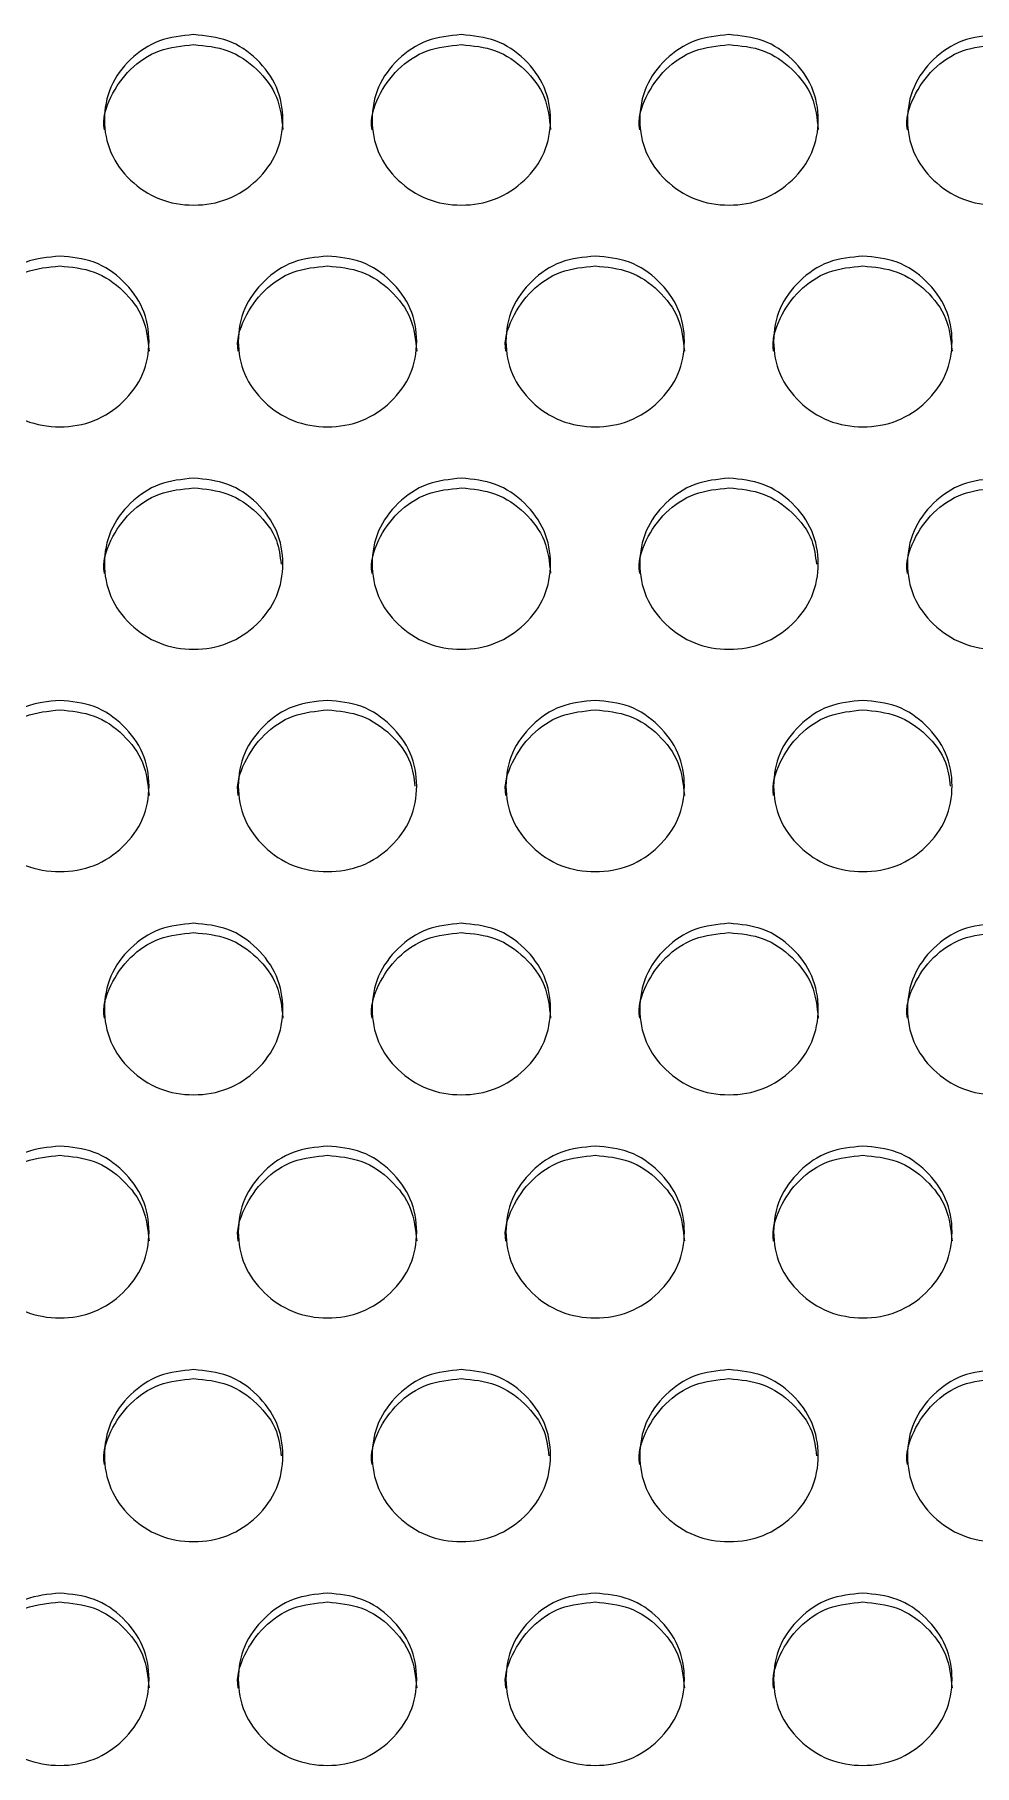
# Model space of a CAD drawing. Header units: millimetres. Extents: x 0.6 to 29.2, y 0.5 to 20.5.
# Drawn here: x 12.807 to 13.088, y 11.007 to 11.524 of the extents above; entities that cross this region are included whole.
import ezdxf

# ---------------------------------------------------------------- set-up
doc = ezdxf.new("R2010")
doc.units = ezdxf.units.MM

msp = doc.modelspace()

# ---------------------------------------------------------------- linework, layer by layer
for points, knots in [([(12.85468, 11.52441), (12.85819, 11.52407), (12.86521, 11.52339), (12.87397, 11.51733), (12.88011, 11.50901), (12.88197, 11.49894), (12.88011, 11.48888), (12.87398, 11.4805), (12.86522, 11.47464), (12.85468, 11.47286), (12.84415, 11.47464), (12.83538, 11.48051), (12.82926, 11.48888), (12.8274, 11.49894), (12.82926, 11.50901), (12.83538, 11.51733), (12.84415, 11.52337), (12.85117, 11.52406), (12.85468, 11.52441)], [0, 0, 0, 0, 0.062436, 0.1249727, 0.1875308, 0.2499803, 0.3125396, 0.3749851, 0.4375489, 0.4999908, 0.5625441, 0.6249973, 0.6875515, 0.7500033, 0.8125619, 0.8750096, 0.9374706, 1, 1, 1, 1]), ([(12.93468, 11.52441), (12.93819, 11.52407), (12.94521, 11.52339), (12.95397, 11.51733), (12.96011, 11.50901), (12.96197, 11.49894), (12.96011, 11.48888), (12.95398, 11.4805), (12.94522, 11.47464), (12.93468, 11.47286), (12.92415, 11.47464), (12.91538, 11.48051), (12.90926, 11.48888), (12.9074, 11.49894), (12.90926, 11.50901), (12.91539, 11.51733), (12.92415, 11.52337), (12.93117, 11.52406), (12.93468, 11.52441)], [0, 0, 0, 0, 0.062438, 0.124973, 0.187531, 0.249981, 0.312541, 0.374986, 0.43755, 0.499994, 0.562545, 0.624998, 0.687554, 0.750005, 0.812564, 0.875012, 0.937473, 1, 1, 1, 1]), ([(13.01468, 11.52441), (13.01819, 11.52407), (13.02521, 11.52339), (13.03397, 11.51733), (13.04011, 11.50901), (13.04197, 11.49894), (13.04011, 11.48888), (13.03398, 11.4805), (13.02522, 11.47464), (13.01468, 11.47286), (13.00415, 11.47464), (12.99538, 11.48051), (12.98926, 11.48888), (12.9874, 11.49894), (12.98926, 11.50901), (12.99538, 11.51733), (13.00415, 11.52337), (13.01117, 11.52406), (13.01468, 11.52441)], [0, 0, 0, 0, 0.062436, 0.124973, 0.187531, 0.249981, 0.312541, 0.374986, 0.437548, 0.499992, 0.562546, 0.624997, 0.687553, 0.750004, 0.812564, 0.87501, 0.937473, 1, 1, 1, 1]), ([(13.09468, 11.52441), (13.09819, 11.52407), (13.10521, 11.52339), (13.11397, 11.51733), (13.12011, 11.50901), (13.12197, 11.49894), (13.12011, 11.48888), (13.11398, 11.4805), (13.10522, 11.47464), (13.09468, 11.47286), (13.08415, 11.47464), (13.07538, 11.48051), (13.06926, 11.48888), (13.0674, 11.49894), (13.06926, 11.50901), (13.07538, 11.51733), (13.08415, 11.52337), (13.09117, 11.52406), (13.09468, 11.52441)], [0, 0, 0, 0, 0.062436, 0.124971, 0.187529, 0.249979, 0.312539, 0.374983, 0.437547, 0.499992, 0.562543, 0.624996, 0.687552, 0.750003, 0.812562, 0.875009, 0.937471, 1, 1, 1, 1]), ([(12.82802, 11.49595), (12.82802, 11.49596), (12.82735, 11.49922), (12.82957, 11.50608), (12.8353, 11.51434), (12.84417, 11.52039), (12.85118, 11.52108), (12.85468, 11.52142)], [0, 0, 0, 0, 0.000448, 0.250486, 0.500131, 0.749904, 1, 1, 1, 1]), ([(12.85468, 11.52142), (12.85819, 11.52109), (12.86522, 11.52041), (12.87393, 11.51435), (12.88027, 11.50605), (12.88099, 11.49934), (12.88135, 11.496)], [0, 0, 0, 0, 0.249956, 0.500263, 0.750582, 1, 1, 1, 1]), ([(12.90802, 11.49595), (12.90802, 11.49596), (12.90742, 11.49923), (12.90953, 11.50608), (12.91531, 11.51434), (12.92417, 11.52039), (12.93118, 11.52108), (12.93468, 11.52142)], [0, 0, 0, 0, 0.0004459, 0.2504874, 0.5001343, 0.7499108, 1, 1, 1, 1]), ([(12.93468, 11.52142), (12.93819, 11.52109), (12.94522, 11.52041), (12.95393, 11.51435), (12.96027, 11.50605), (12.96099, 11.49934), (12.96135, 11.496)], [0, 0, 0, 0, 0.249964, 0.500262, 0.750581, 1, 1, 1, 1]), ([(12.98802, 11.49595), (12.98802, 11.49596), (12.98735, 11.49922), (12.98957, 11.50608), (12.9953, 11.51434), (13.00417, 11.52039), (13.01118, 11.52108), (13.01468, 11.52142)], [0, 0, 0, 0, 0.000448, 0.250489, 0.500129, 0.749912, 1, 1, 1, 1]), ([(13.01468, 11.52142), (13.01819, 11.52109), (13.02522, 11.52041), (13.03393, 11.51435), (13.04027, 11.50605), (13.04099, 11.49934), (13.04135, 11.496)], [0, 0, 0, 0, 0.249956, 0.500263, 0.750582, 1, 1, 1, 1]), ([(13.06802, 11.49595), (13.06802, 11.49596), (13.06735, 11.49922), (13.06957, 11.50608), (13.0753, 11.51434), (13.08417, 11.52039), (13.09118, 11.52108), (13.09468, 11.52142)], [0, 0, 0, 0, 0.000448, 0.250486, 0.500131, 0.749904, 1, 1, 1, 1]), ([(12.78802, 11.42976), (12.78802, 11.42976), (12.78742, 11.43305), (12.78953, 11.4399), (12.79531, 11.44817), (12.80417, 11.45423), (12.81118, 11.45492), (12.81468, 11.45527)], [0, 0, 0, 0, 0.0004445, 0.2504843, 0.5001293, 0.749903, 1, 1, 1, 1]), ([(12.81468, 11.4582), (12.81819, 11.45787), (12.82521, 11.45719), (12.83397, 11.45111), (12.84011, 11.44278), (12.84197, 11.43269), (12.84011, 11.42262), (12.83398, 11.41423), (12.82522, 11.40836), (12.81468, 11.40657), (12.80415, 11.40836), (12.79538, 11.41423), (12.78926, 11.42262), (12.7874, 11.4327), (12.78926, 11.44278), (12.79539, 11.45111), (12.80415, 11.45717), (12.81117, 11.45786), (12.81468, 11.4582)], [0, 0, 0, 0, 0.062436, 0.124971, 0.187529, 0.249979, 0.312539, 0.374983, 0.437547, 0.499991, 0.562542, 0.624996, 0.687551, 0.750003, 0.812562, 0.875009, 0.937471, 1, 1, 1, 1]), ([(12.81468, 11.45527), (12.81819, 11.45493), (12.82522, 11.45425), (12.83393, 11.44818), (12.84027, 11.43987), (12.84099, 11.43315), (12.84135, 11.4298)], [0, 0, 0, 0, 0.249957, 0.500258, 0.750578, 1, 1, 1, 1]), ([(12.86802, 11.42976), (12.86802, 11.42976), (12.86735, 11.43304), (12.86957, 11.4399), (12.8753, 11.44817), (12.88417, 11.45423), (12.89118, 11.45492), (12.89468, 11.45527)], [0, 0, 0, 0, 0.000446, 0.250489, 0.500129, 0.749912, 1, 1, 1, 1]), ([(12.89468, 11.4582), (12.89819, 11.45787), (12.90521, 11.45719), (12.91397, 11.45111), (12.92011, 11.44278), (12.92197, 11.43269), (12.92011, 11.42262), (12.91398, 11.41423), (12.90522, 11.40836), (12.89468, 11.40657), (12.88415, 11.40836), (12.87538, 11.41423), (12.86926, 11.42262), (12.8674, 11.4327), (12.86926, 11.44278), (12.87538, 11.45111), (12.88415, 11.45717), (12.89117, 11.45786), (12.89468, 11.4582)], [0, 0, 0, 0, 0.062438, 0.124973, 0.187531, 0.249981, 0.312541, 0.374985, 0.437549, 0.499993, 0.562546, 0.624997, 0.687553, 0.750005, 0.812564, 0.87501, 0.937473, 1, 1, 1, 1]), ([(12.89468, 11.45527), (12.89819, 11.45493), (12.90522, 11.45425), (12.91393, 11.44818), (12.92027, 11.43987), (12.92099, 11.43315), (12.92135, 11.4298)], [0, 0, 0, 0, 0.249964, 0.500264, 0.750582, 1, 1, 1, 1]), ([(12.94802, 11.42976), (12.94802, 11.42976), (12.94735, 11.43304), (12.94957, 11.4399), (12.9553, 11.44817), (12.96417, 11.45423), (12.97118, 11.45492), (12.97468, 11.45527)], [0, 0, 0, 0, 0.000446, 0.250486, 0.50013, 0.749903, 1, 1, 1, 1]), ([(12.97468, 11.4582), (12.97819, 11.45787), (12.98521, 11.45719), (12.99397, 11.45111), (13.00011, 11.44278), (13.00197, 11.43269), (13.00011, 11.42262), (12.99398, 11.41423), (12.98522, 11.40836), (12.97468, 11.40657), (12.96415, 11.40836), (12.95538, 11.41423), (12.94926, 11.42262), (12.9474, 11.4327), (12.94926, 11.44278), (12.95538, 11.45111), (12.96415, 11.45717), (12.97117, 11.45786), (12.97468, 11.4582)], [0, 0, 0, 0, 0.062436, 0.124973, 0.18753, 0.24998, 0.312539, 0.374985, 0.437549, 0.499993, 0.562543, 0.624997, 0.687552, 0.750004, 0.812562, 0.875009, 0.937471, 1, 1, 1, 1]), ([(12.97468, 11.45527), (12.97819, 11.45493), (12.98522, 11.45425), (12.99393, 11.44818), (13.00027, 11.43987), (13.00099, 11.43315), (13.00135, 11.4298)], [0, 0, 0, 0, 0.249955, 0.500263, 0.750581, 1, 1, 1, 1]), ([(13.02802, 11.42976), (13.02802, 11.42976), (13.02742, 11.43305), (13.02953, 11.4399), (13.03531, 11.44817), (13.04417, 11.45423), (13.05118, 11.45492), (13.05468, 11.45527)], [0, 0, 0, 0, 0.000445, 0.250487, 0.500134, 0.74991, 1, 1, 1, 1]), ([(13.05468, 11.4582), (13.05819, 11.45787), (13.06521, 11.45719), (13.07397, 11.45111), (13.08011, 11.44278), (13.08197, 11.43269), (13.08011, 11.42262), (13.07398, 11.41423), (13.06522, 11.40836), (13.05468, 11.40657), (13.04415, 11.40836), (13.03538, 11.41423), (13.02926, 11.42262), (13.0274, 11.4327), (13.02926, 11.44278), (13.03539, 11.45111), (13.04415, 11.45717), (13.05117, 11.45786), (13.05468, 11.4582)], [0, 0, 0, 0, 0.0624384, 0.1249737, 0.1875312, 0.2499818, 0.3125415, 0.3749855, 0.4375496, 0.4999938, 0.5625447, 0.624998, 0.6875536, 0.7500054, 0.8125642, 0.8750112, 0.9374729, 1, 1, 1, 1]), ([(13.05468, 11.45527), (13.05819, 11.45493), (13.06522, 11.45425), (13.07393, 11.44818), (13.08027, 11.43987), (13.08099, 11.43315), (13.08135, 11.4298)], [0, 0, 0, 0, 0.249964, 0.500263, 0.75058, 1, 1, 1, 1]), ([(12.82802, 11.36336), (12.82802, 11.36336), (12.82735, 11.36664), (12.82957, 11.37352), (12.8353, 11.3818), (12.84417, 11.38787), (12.85118, 11.38856), (12.85468, 11.38891)], [0, 0, 0, 0, 0.000446, 0.250486, 0.500131, 0.749904, 1, 1, 1, 1]), ([(12.85468, 11.3918), (12.85819, 11.39146), (12.86521, 11.39078), (12.87397, 11.38469), (12.88011, 11.37635), (12.88197, 11.36624), (12.88011, 11.35616), (12.87398, 11.34775), (12.86522, 11.34187), (12.85468, 11.34008), (12.84415, 11.34187), (12.83538, 11.34775), (12.82926, 11.35615), (12.8274, 11.36625), (12.82926, 11.37635), (12.83538, 11.38469), (12.84415, 11.39076), (12.85117, 11.39145), (12.85468, 11.3918)], [0, 0, 0, 0, 0.062436, 0.124973, 0.18753, 0.24998, 0.312539, 0.374985, 0.437549, 0.499991, 0.562544, 0.624997, 0.687551, 0.750004, 0.812563, 0.875009, 0.937471, 1, 1, 1, 1]), ([(12.85468, 11.38891), (12.8582, 11.38857), (12.86523, 11.38789), (12.87389, 11.3818), (12.87982, 11.37431), (12.88051, 11.36855), (12.8808, 11.36615)], [0, 0, 0, 0, 0.268804, 0.537986, 0.807182, 1, 1, 1, 1]), ([(12.90802, 11.36336), (12.90802, 11.36336), (12.90742, 11.36665), (12.90953, 11.37352), (12.91531, 11.3818), (12.92417, 11.38787), (12.93118, 11.38856), (12.93468, 11.38891)], [0, 0, 0, 0, 0.000445, 0.250488, 0.500135, 0.74991, 1, 1, 1, 1]), ([(12.93468, 11.3918), (12.93819, 11.39146), (12.94521, 11.39078), (12.95397, 11.38469), (12.96011, 11.37635), (12.96197, 11.36624), (12.96011, 11.35616), (12.95398, 11.34775), (12.94522, 11.34187), (12.93468, 11.34008), (12.92415, 11.34187), (12.91538, 11.34775), (12.90926, 11.35615), (12.9074, 11.36625), (12.90926, 11.37635), (12.91539, 11.38469), (12.92415, 11.39076), (12.93117, 11.39145), (12.93468, 11.3918)], [0, 0, 0, 0, 0.0624385, 0.1249735, 0.1875309, 0.2499816, 0.3125411, 0.3749852, 0.4375494, 0.4999936, 0.5625445, 0.6249978, 0.6875536, 0.7500056, 0.8125647, 0.8750113, 0.9374729, 1, 1, 1, 1]), ([(12.93468, 11.38891), (12.93819, 11.38857), (12.94522, 11.38789), (12.95393, 11.38181), (12.96027, 11.37348), (12.96099, 11.36676), (12.96135, 11.3634)], [0, 0, 0, 0, 0.249964, 0.500263, 0.750582, 1, 1, 1, 1]), ([(12.98802, 11.36336), (12.98802, 11.36336), (12.98735, 11.36664), (12.98957, 11.37352), (12.9953, 11.3818), (13.00417, 11.38787), (13.01118, 11.38856), (13.01468, 11.38891)], [0, 0, 0, 0, 0.000446, 0.25049, 0.50013, 0.749912, 1, 1, 1, 1]), ([(13.01468, 11.3918), (13.01819, 11.39146), (13.02521, 11.39078), (13.03397, 11.38469), (13.04011, 11.37635), (13.04197, 11.36624), (13.04011, 11.35616), (13.03398, 11.34775), (13.02522, 11.34187), (13.01468, 11.34008), (13.00415, 11.34187), (12.99538, 11.34775), (12.98926, 11.35615), (12.9874, 11.36625), (12.98926, 11.37635), (12.99538, 11.38469), (13.00415, 11.39076), (13.01117, 11.39145), (13.01468, 11.3918)], [0, 0, 0, 0, 0.062436, 0.124973, 0.18753, 0.249981, 0.31254, 0.374986, 0.437548, 0.499992, 0.562545, 0.624997, 0.687552, 0.750005, 0.812564, 0.875009, 0.937473, 1, 1, 1, 1]), ([(13.01468, 11.38891), (13.0182, 11.38857), (13.02523, 11.38789), (13.03389, 11.3818), (13.03982, 11.37431), (13.04051, 11.36855), (13.0408, 11.36615)], [0, 0, 0, 0, 0.268804, 0.537986, 0.807182, 1, 1, 1, 1]), ([(13.06802, 11.36336), (13.06802, 11.36336), (13.06735, 11.36664), (13.06957, 11.37352), (13.0753, 11.3818), (13.08417, 11.38787), (13.09118, 11.38856), (13.09468, 11.38891)], [0, 0, 0, 0, 0.000446, 0.250486, 0.500131, 0.749904, 1, 1, 1, 1]), ([(13.09468, 11.3918), (13.09819, 11.39146), (13.10521, 11.39078), (13.11397, 11.38469), (13.12011, 11.37635), (13.12197, 11.36624), (13.12011, 11.35616), (13.11398, 11.34775), (13.10522, 11.34187), (13.09468, 11.34008), (13.08415, 11.34187), (13.07538, 11.34775), (13.06926, 11.35615), (13.0674, 11.36625), (13.06926, 11.37635), (13.07538, 11.38469), (13.08415, 11.39076), (13.09117, 11.39145), (13.09468, 11.3918)], [0, 0, 0, 0, 0.062436, 0.124971, 0.187529, 0.249979, 0.312539, 0.374983, 0.437547, 0.499991, 0.562542, 0.624995, 0.687551, 0.750003, 0.812562, 0.875009, 0.937471, 1, 1, 1, 1]), ([(12.78802, 11.29695), (12.78802, 11.29696), (12.78742, 11.30025), (12.78953, 11.30713), (12.79531, 11.31542), (12.80417, 11.32151), (12.81118, 11.3222), (12.81468, 11.32255)], [0, 0, 0, 0, 0.000444, 0.250483, 0.500129, 0.749903, 1, 1, 1, 1]), ([(12.81468, 11.32538), (12.81819, 11.32504), (12.82521, 11.32436), (12.83397, 11.31827), (12.84011, 11.30991), (12.84197, 11.29979), (12.84011, 11.28969), (12.83398, 11.28127), (12.82522, 11.27538), (12.81468, 11.27359), (12.80415, 11.27538), (12.79538, 11.28127), (12.78926, 11.28968), (12.7874, 11.29979), (12.78926, 11.30991), (12.79539, 11.31826), (12.80415, 11.32434), (12.81117, 11.32503), (12.81468, 11.32538)], [0, 0, 0, 0, 0.062436, 0.124971, 0.187529, 0.249979, 0.312539, 0.374983, 0.437547, 0.499991, 0.562542, 0.624995, 0.687552, 0.750003, 0.812562, 0.875009, 0.937471, 1, 1, 1, 1]), ([(12.81468, 11.32255), (12.81819, 11.32221), (12.82522, 11.32152), (12.83393, 11.31544), (12.84027, 11.30709), (12.84099, 11.30036), (12.84135, 11.297)], [0, 0, 0, 0, 0.2499573, 0.5002586, 0.7505788, 1, 1, 1, 1]), ([(12.86802, 11.29695), (12.86802, 11.29696), (12.86735, 11.30024), (12.86957, 11.30713), (12.8753, 11.31542), (12.88417, 11.32151), (12.89118, 11.3222), (12.89468, 11.32255)], [0, 0, 0, 0, 0.000446, 0.250488, 0.500129, 0.749912, 1, 1, 1, 1]), ([(12.89468, 11.32538), (12.89819, 11.32504), (12.90521, 11.32436), (12.91397, 11.31827), (12.92011, 11.30991), (12.92197, 11.29979), (12.92011, 11.28969), (12.91398, 11.28127), (12.90522, 11.27538), (12.89468, 11.27359), (12.88415, 11.27538), (12.87538, 11.28127), (12.86926, 11.28968), (12.8674, 11.29979), (12.86926, 11.30991), (12.87538, 11.31826), (12.88415, 11.32434), (12.89117, 11.32503), (12.89468, 11.32538)], [0, 0, 0, 0, 0.062438, 0.124973, 0.187531, 0.249981, 0.312541, 0.374984, 0.437549, 0.499993, 0.562546, 0.624997, 0.687553, 0.750005, 0.812564, 0.875009, 0.937473, 1, 1, 1, 1]), ([(12.89468, 11.32255), (12.8982, 11.32221), (12.90523, 11.32153), (12.91389, 11.31542), (12.91982, 11.3079), (12.92052, 11.30212), (12.92081, 11.2997)], [0, 0, 0, 0, 0.268432, 0.537223, 0.806035, 1, 1, 1, 1]), ([(12.94802, 11.29695), (12.94802, 11.29696), (12.94735, 11.30024), (12.94957, 11.30713), (12.9553, 11.31542), (12.96417, 11.32151), (12.97118, 11.3222), (12.97468, 11.32255)], [0, 0, 0, 0, 0.000446, 0.250485, 0.50013, 0.749904, 1, 1, 1, 1]), ([(12.97468, 11.32538), (12.97819, 11.32504), (12.98521, 11.32436), (12.99397, 11.31827), (13.00011, 11.30991), (13.00197, 11.29979), (13.00011, 11.28969), (12.99398, 11.28127), (12.98522, 11.27538), (12.97468, 11.27359), (12.96415, 11.27538), (12.95538, 11.28127), (12.94926, 11.28968), (12.9474, 11.29979), (12.94926, 11.30991), (12.95538, 11.31826), (12.96415, 11.32434), (12.97117, 11.32503), (12.97468, 11.32538)], [0, 0, 0, 0, 0.062436, 0.124973, 0.18753, 0.24998, 0.312539, 0.374984, 0.437549, 0.499993, 0.562543, 0.624996, 0.687552, 0.750003, 0.812563, 0.875009, 0.937471, 1, 1, 1, 1]), ([(12.97468, 11.32255), (12.97819, 11.32221), (12.98522, 11.32152), (12.99393, 11.31544), (13.00027, 11.30709), (13.00099, 11.30036), (13.00135, 11.297)], [0, 0, 0, 0, 0.249956, 0.500263, 0.750582, 1, 1, 1, 1]), ([(13.02802, 11.29695), (13.02802, 11.29696), (13.02742, 11.30025), (13.02953, 11.30713), (13.03531, 11.31542), (13.04417, 11.32151), (13.05118, 11.3222), (13.05468, 11.32255)], [0, 0, 0, 0, 0.000444, 0.250486, 0.500134, 0.74991, 1, 1, 1, 1]), ([(13.05468, 11.32538), (13.05819, 11.32504), (13.06521, 11.32436), (13.07397, 11.31827), (13.08011, 11.30991), (13.08197, 11.29979), (13.08011, 11.28969), (13.07398, 11.28127), (13.06522, 11.27538), (13.05468, 11.27359), (13.04415, 11.27538), (13.03538, 11.28127), (13.02926, 11.28968), (13.0274, 11.29979), (13.02926, 11.30991), (13.03539, 11.31826), (13.04415, 11.32434), (13.05117, 11.32503), (13.05468, 11.32538)], [0, 0, 0, 0, 0.0624384, 0.1249736, 0.1875311, 0.2499815, 0.3125414, 0.3749852, 0.4375495, 0.4999937, 0.5625446, 0.6249978, 0.6875539, 0.7500052, 0.8125645, 0.8750112, 0.937473, 1, 1, 1, 1]), ([(13.05468, 11.32255), (13.0582, 11.32221), (13.06523, 11.32153), (13.07389, 11.31542), (13.07982, 11.3079), (13.08052, 11.30212), (13.08081, 11.2997)], [0, 0, 0, 0, 0.268432, 0.537223, 0.806035, 1, 1, 1, 1]), ([(12.85468, 11.25877), (12.85819, 11.25842), (12.86521, 11.25774), (12.87397, 11.25164), (12.88011, 11.24327), (12.88197, 11.23313), (12.88011, 11.22302), (12.87398, 11.21458), (12.86522, 11.20869), (12.85468, 11.2069), (12.84415, 11.20869), (12.83538, 11.21459), (12.82926, 11.22301), (12.8274, 11.23314), (12.82926, 11.24327), (12.83538, 11.25164), (12.84415, 11.25772), (12.85117, 11.25842), (12.85468, 11.25877)], [0, 0, 0, 0, 0.0624359, 0.1249729, 0.1875304, 0.2499803, 0.3125399, 0.3749852, 0.4375492, 0.499991, 0.5625442, 0.6249973, 0.6875515, 0.7500036, 0.8125626, 0.875009, 0.9374707, 1, 1, 1, 1]), ([(12.93468, 11.25877), (12.93819, 11.25842), (12.94521, 11.25774), (12.95397, 11.25164), (12.96011, 11.24327), (12.96197, 11.23313), (12.96011, 11.22302), (12.95398, 11.21458), (12.94522, 11.20869), (12.93468, 11.2069), (12.92415, 11.20869), (12.91538, 11.21459), (12.90926, 11.22301), (12.9074, 11.23314), (12.90926, 11.24327), (12.91539, 11.25164), (12.92415, 11.25772), (12.93117, 11.25842), (12.93468, 11.25877)], [0, 0, 0, 0, 0.062438, 0.124974, 0.187531, 0.249982, 0.312542, 0.374986, 0.43755, 0.499994, 0.562545, 0.624998, 0.687554, 0.750006, 0.812565, 0.875011, 0.937473, 1, 1, 1, 1]), ([(13.01468, 11.25877), (13.01819, 11.25842), (13.02521, 11.25774), (13.03397, 11.25164), (13.04011, 11.24327), (13.04197, 11.23313), (13.04011, 11.22302), (13.03398, 11.21458), (13.02522, 11.20869), (13.01468, 11.2069), (13.00415, 11.20869), (12.99538, 11.21459), (12.98926, 11.22301), (12.9874, 11.23314), (12.98926, 11.24327), (12.99538, 11.25164), (13.00415, 11.25772), (13.01117, 11.25842), (13.01468, 11.25877)], [0, 0, 0, 0, 0.062436, 0.124973, 0.187531, 0.249981, 0.312541, 0.374986, 0.437548, 0.499993, 0.562546, 0.624997, 0.687553, 0.750005, 0.812564, 0.875009, 0.937473, 1, 1, 1, 1]), ([(13.09468, 11.25877), (13.09819, 11.25842), (13.10521, 11.25774), (13.11397, 11.25164), (13.12011, 11.24327), (13.12197, 11.23313), (13.12011, 11.22302), (13.11398, 11.21458), (13.10522, 11.20869), (13.09468, 11.2069), (13.08415, 11.20869), (13.07538, 11.21459), (13.06926, 11.22301), (13.0674, 11.23314), (13.06926, 11.24327), (13.07538, 11.25164), (13.08415, 11.25772), (13.09117, 11.25842), (13.09468, 11.25877)], [0, 0, 0, 0, 0.062436, 0.124971, 0.187529, 0.249979, 0.312539, 0.374983, 0.437547, 0.499992, 0.562543, 0.624996, 0.687551, 0.750003, 0.812562, 0.875009, 0.937471, 1, 1, 1, 1]), ([(12.82802, 11.23035), (12.82802, 11.23036), (12.82735, 11.23364), (12.82957, 11.24054), (12.8353, 11.24885), (12.84417, 11.25494), (12.85118, 11.25563), (12.85468, 11.25598)], [0, 0, 0, 0, 0.000444, 0.250487, 0.500131, 0.749903, 1, 1, 1, 1]), ([(12.85468, 11.25598), (12.85819, 11.25564), (12.86522, 11.25496), (12.87393, 11.24886), (12.88027, 11.2405), (12.88099, 11.23376), (12.88135, 11.23039)], [0, 0, 0, 0, 0.249955, 0.500263, 0.750582, 1, 1, 1, 1]), ([(12.90802, 11.23035), (12.90802, 11.23036), (12.90742, 11.23365), (12.90954, 11.24054), (12.91531, 11.24885), (12.92417, 11.25494), (12.93118, 11.25563), (12.93468, 11.25598)], [0, 0, 0, 0, 0.000443, 0.250488, 0.500135, 0.74991, 1, 1, 1, 1]), ([(12.93468, 11.25598), (12.93819, 11.25564), (12.94522, 11.25496), (12.95393, 11.24886), (12.96027, 11.2405), (12.96099, 11.23376), (12.96135, 11.23039)], [0, 0, 0, 0, 0.249964, 0.500262, 0.750581, 1, 1, 1, 1]), ([(12.98802, 11.23035), (12.98802, 11.23036), (12.98735, 11.23364), (12.98957, 11.24054), (12.9953, 11.24885), (13.00417, 11.25494), (13.01118, 11.25563), (13.01468, 11.25598)], [0, 0, 0, 0, 0.000444, 0.25049, 0.50013, 0.749912, 1, 1, 1, 1]), ([(13.01468, 11.25598), (13.01819, 11.25564), (13.02522, 11.25496), (13.03393, 11.24886), (13.04027, 11.2405), (13.04099, 11.23376), (13.04135, 11.23039)], [0, 0, 0, 0, 0.249955, 0.500263, 0.750582, 1, 1, 1, 1]), ([(13.06802, 11.23035), (13.06802, 11.23036), (13.06735, 11.23364), (13.06957, 11.24054), (13.0753, 11.24885), (13.08417, 11.25494), (13.09118, 11.25563), (13.09468, 11.25598)], [0, 0, 0, 0, 0.000444, 0.250487, 0.500131, 0.749903, 1, 1, 1, 1]), ([(12.81468, 11.19215), (12.81819, 11.19181), (12.82521, 11.19112), (12.83397, 11.18501), (12.84011, 11.17663), (12.84197, 11.16648), (12.84011, 11.15635), (12.83398, 11.1479), (12.82522, 11.14199), (12.81468, 11.1402), (12.80415, 11.142), (12.79538, 11.1479), (12.78926, 11.15634), (12.7874, 11.16648), (12.78926, 11.17663), (12.79539, 11.18501), (12.80415, 11.1911), (12.81117, 11.1918), (12.81468, 11.19215)], [0, 0, 0, 0, 0.062436, 0.124971, 0.187529, 0.249979, 0.312539, 0.374983, 0.437547, 0.499991, 0.562542, 0.624996, 0.687551, 0.750003, 0.812562, 0.875009, 0.937471, 1, 1, 1, 1]), ([(12.89468, 11.19215), (12.89819, 11.19181), (12.90521, 11.19112), (12.91397, 11.18501), (12.92011, 11.17663), (12.92197, 11.16648), (12.92011, 11.15635), (12.91398, 11.1479), (12.90522, 11.14199), (12.89468, 11.1402), (12.88415, 11.142), (12.87538, 11.1479), (12.86926, 11.15634), (12.8674, 11.16648), (12.86926, 11.17663), (12.87538, 11.18501), (12.88415, 11.1911), (12.89117, 11.1918), (12.89468, 11.19215)], [0, 0, 0, 0, 0.062438, 0.124973, 0.187531, 0.249981, 0.312541, 0.374985, 0.437549, 0.499993, 0.562546, 0.624997, 0.687553, 0.750005, 0.812564, 0.87501, 0.937473, 1, 1, 1, 1]), ([(12.97468, 11.19215), (12.97819, 11.19181), (12.98521, 11.19112), (12.99397, 11.18501), (13.00011, 11.17663), (13.00197, 11.16648), (13.00011, 11.15635), (12.99398, 11.1479), (12.98522, 11.14199), (12.97468, 11.1402), (12.96415, 11.142), (12.95538, 11.1479), (12.94926, 11.15634), (12.9474, 11.16648), (12.94926, 11.17663), (12.95538, 11.18501), (12.96415, 11.1911), (12.97117, 11.1918), (12.97468, 11.19215)], [0, 0, 0, 0, 0.062436, 0.124973, 0.18753, 0.24998, 0.312539, 0.374985, 0.437548, 0.499993, 0.562543, 0.624997, 0.687552, 0.750004, 0.812563, 0.875009, 0.937471, 1, 1, 1, 1]), ([(13.05468, 11.19215), (13.05819, 11.19181), (13.06521, 11.19112), (13.07397, 11.18501), (13.08011, 11.17663), (13.08197, 11.16648), (13.08011, 11.15635), (13.07398, 11.1479), (13.06522, 11.14199), (13.05468, 11.1402), (13.04415, 11.142), (13.03538, 11.1479), (13.02926, 11.15634), (13.0274, 11.16648), (13.02926, 11.17663), (13.03539, 11.18501), (13.04415, 11.1911), (13.05117, 11.1918), (13.05468, 11.19215)], [0, 0, 0, 0, 0.062438, 0.124974, 0.187531, 0.249982, 0.312541, 0.374986, 0.437549, 0.499994, 0.562545, 0.624998, 0.687554, 0.750005, 0.812564, 0.875011, 0.937473, 1, 1, 1, 1]), ([(12.78802, 11.16374), (12.78802, 11.16375), (12.78742, 11.16705), (12.78953, 11.17395), (12.79531, 11.18227), (12.80417, 11.18837), (12.81118, 11.18906), (12.81468, 11.18941)], [0, 0, 0, 0, 0.000445, 0.250485, 0.50013, 0.749903, 1, 1, 1, 1]), ([(12.81468, 11.18941), (12.81819, 11.18907), (12.82522, 11.18839), (12.83393, 11.18228), (12.84027, 11.17391), (12.84099, 11.16716), (12.84135, 11.16379)], [0, 0, 0, 0, 0.249957, 0.500259, 0.75058, 1, 1, 1, 1]), ([(12.86802, 11.16374), (12.86802, 11.16375), (12.86735, 11.16704), (12.86957, 11.17395), (12.8753, 11.18227), (12.88417, 11.18837), (12.89118, 11.18906), (12.89468, 11.18941)], [0, 0, 0, 0, 0.000447, 0.250489, 0.500129, 0.749912, 1, 1, 1, 1]), ([(12.89468, 11.18941), (12.89819, 11.18907), (12.90522, 11.18839), (12.91393, 11.18228), (12.92027, 11.17391), (12.92099, 11.16716), (12.92135, 11.16379)], [0, 0, 0, 0, 0.249965, 0.500265, 0.750583, 1, 1, 1, 1]), ([(12.94802, 11.16374), (12.94802, 11.16375), (12.94735, 11.16704), (12.94957, 11.17395), (12.9553, 11.18227), (12.96417, 11.18837), (12.97118, 11.18906), (12.97468, 11.18941)], [0, 0, 0, 0, 0.0004465, 0.2504858, 0.5001305, 0.7499037, 1, 1, 1, 1]), ([(12.97468, 11.18941), (12.97819, 11.18907), (12.98522, 11.18839), (12.99393, 11.18228), (13.00027, 11.17391), (13.00099, 11.16716), (13.00135, 11.16379)], [0, 0, 0, 0, 0.249956, 0.500264, 0.750583, 1, 1, 1, 1]), ([(13.02802, 11.16374), (13.02802, 11.16375), (13.02742, 11.16705), (13.02953, 11.17395), (13.03531, 11.18227), (13.04417, 11.18837), (13.05118, 11.18906), (13.05468, 11.18941)], [0, 0, 0, 0, 0.000445, 0.250487, 0.500134, 0.74991, 1, 1, 1, 1]), ([(13.05468, 11.18941), (13.05819, 11.18907), (13.06522, 11.18839), (13.07393, 11.18228), (13.08027, 11.17391), (13.08099, 11.16716), (13.08135, 11.16379)], [0, 0, 0, 0, 0.249964, 0.500264, 0.750582, 1, 1, 1, 1]), ([(12.85468, 11.12533), (12.85819, 11.12499), (12.86521, 11.12431), (12.87397, 11.11819), (12.88011, 11.1098), (12.88197, 11.09963), (12.88011, 11.08948), (12.87398, 11.08102), (12.86522, 11.07511), (12.85468, 11.07331), (12.84415, 11.07511), (12.83538, 11.08102), (12.82926, 11.08948), (12.8274, 11.09963), (12.82926, 11.10979), (12.83538, 11.11818), (12.84415, 11.12429), (12.85117, 11.12498), (12.85468, 11.12533)], [0, 0, 0, 0, 0.062436, 0.124973, 0.187531, 0.24998, 0.31254, 0.374985, 0.437549, 0.499991, 0.562544, 0.624997, 0.687552, 0.750004, 0.812562, 0.875009, 0.937471, 1, 1, 1, 1]), ([(12.93468, 11.12533), (12.93819, 11.12499), (12.94521, 11.12431), (12.95397, 11.11819), (12.96011, 11.1098), (12.96197, 11.09963), (12.96011, 11.08948), (12.95398, 11.08102), (12.94522, 11.07511), (12.93468, 11.07331), (12.92415, 11.07511), (12.91538, 11.08102), (12.90926, 11.08948), (12.9074, 11.09963), (12.90926, 11.10979), (12.91539, 11.11818), (12.92415, 11.12429), (12.93117, 11.12498), (12.93468, 11.12533)], [0, 0, 0, 0, 0.062438, 0.124974, 0.187531, 0.249981, 0.312542, 0.374985, 0.437549, 0.499994, 0.562545, 0.624998, 0.687554, 0.750006, 0.812564, 0.875011, 0.937473, 1, 1, 1, 1]), ([(13.01468, 11.12533), (13.01819, 11.12499), (13.02521, 11.12431), (13.03397, 11.11819), (13.04011, 11.1098), (13.04197, 11.09963), (13.04011, 11.08948), (13.03398, 11.08102), (13.02522, 11.07511), (13.01468, 11.07331), (13.00415, 11.07511), (12.99538, 11.08102), (12.98926, 11.08948), (12.9874, 11.09963), (12.98926, 11.10979), (12.99538, 11.11818), (13.00415, 11.12429), (13.01117, 11.12498), (13.01468, 11.12533)], [0, 0, 0, 0, 0.062436, 0.1249734, 0.1875307, 0.2499808, 0.3125409, 0.374986, 0.4375481, 0.4999923, 0.5625455, 0.6249968, 0.6875526, 0.7500048, 0.8125638, 0.8750094, 0.9374729, 1, 1, 1, 1]), ([(13.09468, 11.12533), (13.09819, 11.12499), (13.10521, 11.12431), (13.11397, 11.11819), (13.12011, 11.1098), (13.12197, 11.09963), (13.12011, 11.08948), (13.11398, 11.08102), (13.10522, 11.07511), (13.09468, 11.07331), (13.08415, 11.07511), (13.07538, 11.08102), (13.06926, 11.08948), (13.0674, 11.09963), (13.06926, 11.10979), (13.07538, 11.11818), (13.08415, 11.12429), (13.09117, 11.12498), (13.09468, 11.12533)], [0, 0, 0, 0, 0.062436, 0.124972, 0.187529, 0.249979, 0.312539, 0.374983, 0.437547, 0.499991, 0.562542, 0.624996, 0.687551, 0.750003, 0.812562, 0.875009, 0.937471, 1, 1, 1, 1]), ([(12.82802, 11.09694), (12.82802, 11.09695), (12.82735, 11.10025), (12.82957, 11.10716), (12.8353, 11.11549), (12.84417, 11.1216), (12.85118, 11.1223), (12.85468, 11.12265)], [0, 0, 0, 0, 0.000445, 0.250486, 0.50013, 0.749904, 1, 1, 1, 1]), ([(12.85468, 11.12265), (12.8582, 11.12231), (12.86523, 11.12163), (12.87389, 11.11549), (12.87985, 11.10789), (12.88054, 11.10203), (12.88084, 11.09954)], [0, 0, 0, 0, 0.26729, 0.534957, 0.802635, 1, 1, 1, 1]), ([(12.90802, 11.09694), (12.90802, 11.09695), (12.90742, 11.10026), (12.90953, 11.10716), (12.91531, 11.1155), (12.92417, 11.1216), (12.93118, 11.1223), (12.93468, 11.12265)], [0, 0, 0, 0, 0.000444, 0.250487, 0.500134, 0.74991, 1, 1, 1, 1]), ([(12.93468, 11.12265), (12.9382, 11.12231), (12.94523, 11.12163), (12.95389, 11.11549), (12.95985, 11.10789), (12.96054, 11.10203), (12.96084, 11.09954)], [0, 0, 0, 0, 0.267299, 0.534956, 0.802634, 1, 1, 1, 1]), ([(12.98802, 11.09694), (12.98802, 11.09695), (12.98735, 11.10025), (12.98957, 11.10716), (12.9953, 11.11549), (13.00417, 11.1216), (13.01118, 11.1223), (13.01468, 11.12265)], [0, 0, 0, 0, 0.000445, 0.250489, 0.500129, 0.749912, 1, 1, 1, 1]), ([(13.01468, 11.12265), (13.0182, 11.12231), (13.02523, 11.12163), (13.03389, 11.11549), (13.03985, 11.10789), (13.04054, 11.10203), (13.04084, 11.09954)], [0, 0, 0, 0, 0.26729, 0.534957, 0.802635, 1, 1, 1, 1]), ([(13.06802, 11.09694), (13.06802, 11.09695), (13.06735, 11.10025), (13.06957, 11.10716), (13.0753, 11.11549), (13.08417, 11.1216), (13.09118, 11.1223), (13.09468, 11.12265)], [0, 0, 0, 0, 0.000445, 0.250486, 0.50013, 0.749904, 1, 1, 1, 1]), ([(12.81468, 11.05852), (12.81819, 11.05818), (12.82521, 11.05749), (12.83397, 11.05136), (12.84011, 11.04296), (12.84197, 11.03278), (12.84011, 11.02261), (12.83398, 11.01415), (12.82522, 11.00822), (12.81468, 11.00642), (12.80415, 11.00822), (12.79538, 11.01415), (12.78926, 11.02261), (12.7874, 11.03278), (12.78926, 11.04296), (12.79539, 11.05136), (12.80415, 11.05747), (12.81117, 11.05817), (12.81468, 11.05852)], [0, 0, 0, 0, 0.062436, 0.124971, 0.187529, 0.249979, 0.312539, 0.374983, 0.437547, 0.499991, 0.562543, 0.624996, 0.687552, 0.750003, 0.812562, 0.875009, 0.937471, 1, 1, 1, 1]), ([(12.89468, 11.05852), (12.89819, 11.05818), (12.90521, 11.05749), (12.91397, 11.05136), (12.92011, 11.04296), (12.92197, 11.03278), (12.92011, 11.02261), (12.91398, 11.01415), (12.90522, 11.00822), (12.89468, 11.00642), (12.88415, 11.00822), (12.87538, 11.01415), (12.86926, 11.02261), (12.8674, 11.03278), (12.86926, 11.04296), (12.87538, 11.05136), (12.88415, 11.05747), (12.89117, 11.05817), (12.89468, 11.05852)], [0, 0, 0, 0, 0.062438, 0.124973, 0.187531, 0.249981, 0.312541, 0.374985, 0.437549, 0.499993, 0.562546, 0.624997, 0.687553, 0.750005, 0.812564, 0.875009, 0.937473, 1, 1, 1, 1]), ([(12.97468, 11.05852), (12.97819, 11.05818), (12.98521, 11.05749), (12.99397, 11.05136), (13.00011, 11.04296), (13.00197, 11.03278), (13.00011, 11.02261), (12.99398, 11.01415), (12.98522, 11.00822), (12.97468, 11.00642), (12.96415, 11.00822), (12.95538, 11.01415), (12.94926, 11.02261), (12.9474, 11.03278), (12.94926, 11.04296), (12.95538, 11.05136), (12.96415, 11.05747), (12.97117, 11.05817), (12.97468, 11.05852)], [0, 0, 0, 0, 0.062436, 0.124973, 0.18753, 0.24998, 0.312539, 0.374984, 0.437549, 0.499993, 0.562544, 0.624997, 0.687552, 0.750004, 0.812562, 0.875009, 0.937471, 1, 1, 1, 1]), ([(13.05468, 11.05852), (13.05819, 11.05818), (13.06521, 11.05749), (13.07397, 11.05136), (13.08011, 11.04296), (13.08197, 11.03278), (13.08011, 11.02261), (13.07398, 11.01415), (13.06522, 11.00822), (13.05468, 11.00642), (13.04415, 11.00822), (13.03538, 11.01415), (13.02926, 11.02261), (13.0274, 11.03278), (13.02926, 11.04296), (13.03539, 11.05136), (13.04415, 11.05747), (13.05117, 11.05817), (13.05468, 11.05852)], [0, 0, 0, 0, 0.062439, 0.124974, 0.187531, 0.249981, 0.312541, 0.374985, 0.43755, 0.499994, 0.562545, 0.624998, 0.687554, 0.750006, 0.812564, 0.875011, 0.937473, 1, 1, 1, 1]), ([(12.78802, 11.03014), (12.78802, 11.03015), (12.78742, 11.03346), (12.78953, 11.04037), (12.79531, 11.04872), (12.80417, 11.05484), (12.81118, 11.05554), (12.81468, 11.05588)], [0, 0, 0, 0, 0.000446, 0.250484, 0.500131, 0.749903, 1, 1, 1, 1]), ([(12.81468, 11.05588), (12.81819, 11.05554), (12.82522, 11.05486), (12.83393, 11.04873), (12.84027, 11.04034), (12.84099, 11.03357), (12.84135, 11.03018)], [0, 0, 0, 0, 0.2499575, 0.5002585, 0.7505797, 1, 1, 1, 1]), ([(12.86802, 11.03014), (12.86802, 11.03015), (12.86735, 11.03345), (12.86957, 11.04038), (12.8753, 11.04872), (12.88417, 11.05484), (12.89118, 11.05554), (12.89468, 11.05588)], [0, 0, 0, 0, 0.000448, 0.250489, 0.50013, 0.749912, 1, 1, 1, 1]), ([(12.89468, 11.05588), (12.89819, 11.05554), (12.90522, 11.05486), (12.91393, 11.04873), (12.92027, 11.04034), (12.92099, 11.03357), (12.92135, 11.03018)], [0, 0, 0, 0, 0.249965, 0.500264, 0.750583, 1, 1, 1, 1]), ([(12.94802, 11.03014), (12.94802, 11.03015), (12.94735, 11.03345), (12.94957, 11.04038), (12.9553, 11.04872), (12.96417, 11.05484), (12.97118, 11.05554), (12.97468, 11.05588)], [0, 0, 0, 0, 0.000448, 0.250485, 0.500132, 0.749904, 1, 1, 1, 1]), ([(12.97468, 11.05588), (12.97819, 11.05554), (12.98522, 11.05486), (12.99393, 11.04873), (13.00027, 11.04034), (13.00099, 11.03357), (13.00135, 11.03018)], [0, 0, 0, 0, 0.249956, 0.500263, 0.750583, 1, 1, 1, 1]), ([(13.02802, 11.03014), (13.02802, 11.03015), (13.02742, 11.03346), (13.02953, 11.04037), (13.03531, 11.04872), (13.04417, 11.05484), (13.05118, 11.05554), (13.05468, 11.05588)], [0, 0, 0, 0, 0.000446, 0.250487, 0.500135, 0.74991, 1, 1, 1, 1]), ([(13.05468, 11.05588), (13.05819, 11.05554), (13.06522, 11.05486), (13.07393, 11.04873), (13.08027, 11.04034), (13.08099, 11.03357), (13.08135, 11.03018)], [0, 0, 0, 0, 0.249965, 0.500263, 0.750582, 1, 1, 1, 1])]:
    msp.add_open_spline(points, degree=3, knots=knots)

doc.saveas('drawing.dxf')
